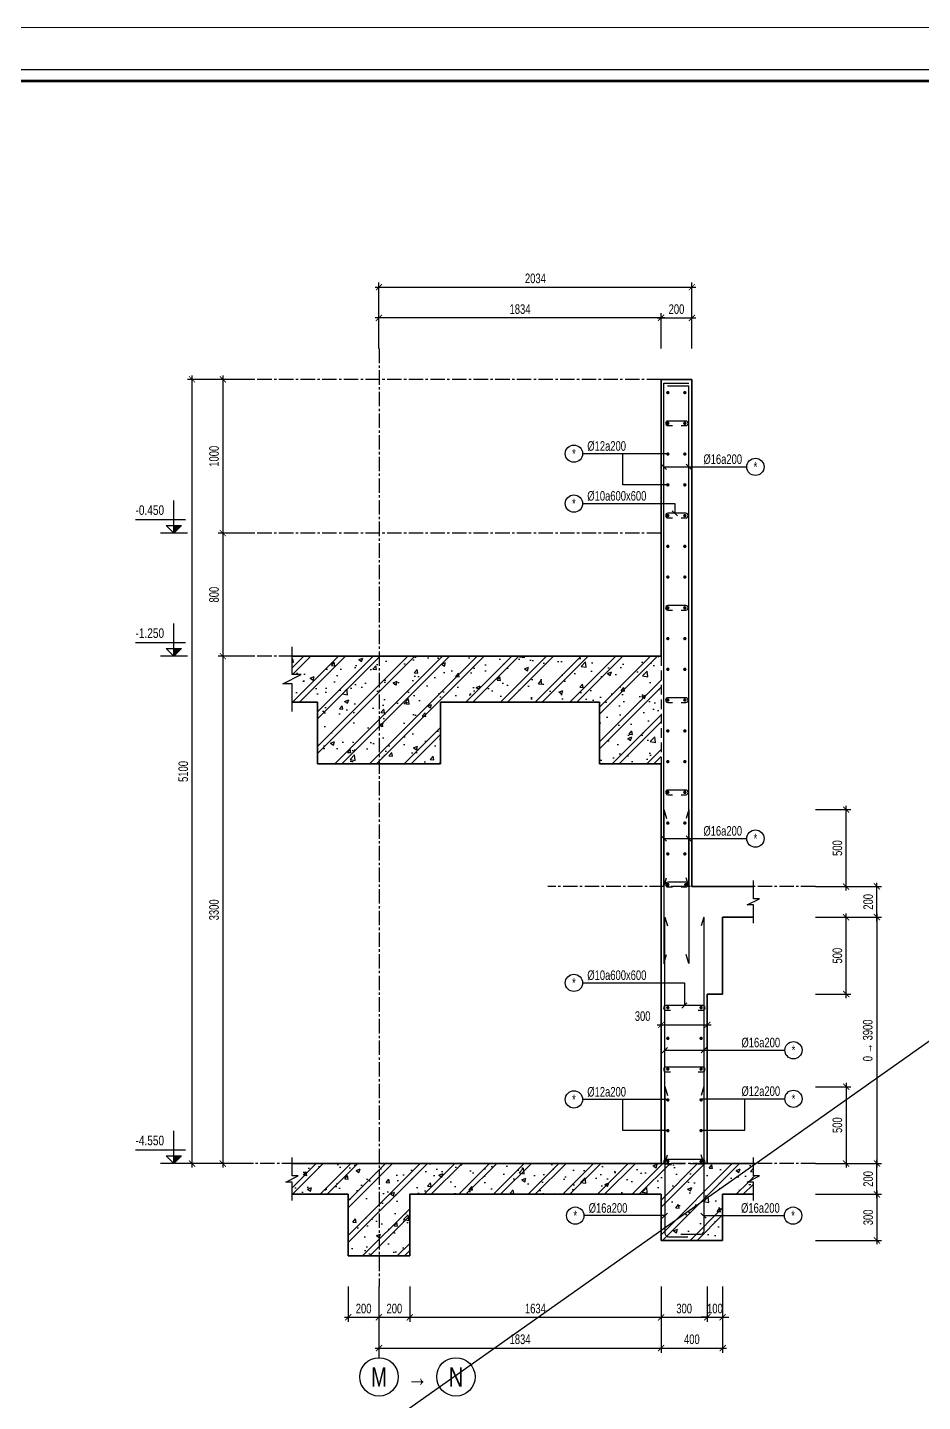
# Model space of a CAD drawing. Header units: millimetres. Extents: x 0 to 168200, y 0 to 59400.
# Drawn here: x 107420 to 130694, y 23655 to 59400 of the extents above; entities that cross this region are included whole.
import ezdxf
from ezdxf.enums import TextEntityAlignment as Align

# ---------------------------------------------------------------- set-up
doc = ezdxf.new("R2010")
doc.units = ezdxf.units.MM
doc.header["$LTSCALE"] = 500
doc.header["$MEASUREMENT"] = 0
doc.linetypes.add('CENTER2', pattern=[1.125, 0.75, -0.125, 0.125, -0.125])
doc.linetypes.add('HIDDEN', pattern=[0.375, 0.25, -0.125])
doc.layers.get('DEFPOINTS').update_dxf_attribs({"lineweight": 15})
doc.layers.add('02.CDC.DIM', color=1, linetype='Continuous', lineweight=20)
for name, color, linetype in [('CDC-KHUNGTEN', 9, 'Continuous'), ('CDC.01.AXIS', 160, 'CENTER2'), ('CDC.02.DIM', 1, 'Continuous'), ('CDC.03.BORDER', 3, 'Continuous'), ('CDC.04.HIDDEN', 8, 'HIDDEN'), ('CDC.05.STEEL', 4, 'Continuous'), ('CDC.06.TEXT', 2, 'Continuous'), ('CDC.10.HATCH', 251, 'Continuous'), ('CDC.11.NOTE', 8, 'Continuous'), ('CDC.14.STEELNUM', 9, 'Continuous'), ('STEEL_NODE', 6, 'Continuous')]:
    doc.layers.add(name, color=color, linetype=linetype)
doc.layers.add('KCS_Plotter', color=11, linetype='Continuous', plot=False)
doc.styles.add('BIGTEXT', font='arial.ttf', dxfattribs={"width": 0.8})
doc.styles.add('KCS_SMTEXT', font='arial.ttf', dxfattribs={"width": 0.7})
doc.styles.add('SMTEXT', font='arial.ttf', dxfattribs={"width": 0.7})
doc.dimstyles.new('KCS_DIM100 SC4', dxfattribs={"dimscale": 100, "dimtxt": 2.5, "dimasz": 1.6, "dimexe": 1.2, "dimexo": 0, "dimgap": 1, "dimtad": 1, "dimdec": 0, "dimlfac": 0.25, "dimzin": 0, "dimdsep": 46, "dimtxsty": 'KCS_SMTEXT', "dimblk": 'ARCHTICK', "dimcen": 0, "dimdle": 1, "dimclrd": 256, "dimclre": 256, "dimclrt": 2, "dimadec": 0, "dimazin": 0, "dimtfac": 1, "dimtdec": 0, "dimtix": 1, "dimtmove": 2, "dimatfit": 3, "dimfxl": 1, "dimtolj": 1, "dimtzin": 0, "dimarcsym": 0})
pattern_1 = [(50, (-433785.9, 534871.2), (1075.8903, -94.1282), [112.5, -1237.5]), (355, (-433785.9, 534871.2), (-208.127, 1128.2882), [90, -990]), (100.4514, (-433696.2, 534863.3), (867.7641, 1034.1593), [95.6103, -1051.7132]), (46.1842, (-433785.9, 535171.2), (1600.8616, -248.2785), [168.75, -1856.25]), (96.6356, (-433652.5, 535150.5), (1401.994, 1461.1768), [143.4154, -1577.5695]), (351.1842, (-433785.9, 535171.2), (1401.993, 1461.178), [135, -1485]), (21, (-433635.9, 535096.2), (895.3606, -603.9283), [112.5, -1237.5]), (326, (-433635.9, 535096.2), (364.973, 1087.725), [90, -990]), (71.4514, (-433561.2, 535045.8), (1260.334, 483.7957), [95.6103, -1051.7132]), (37.5, (-433785.86, 534871.18), (18.23978, 499.34078), [0, -978, 0, -1005, 0, -993.75]), (7.5, (-433785.86, 534871.2), (394.6043, 591.61757), [0, -573, 0, -955.5, 0, -378.75]), (327.5, (-434120.36, 534871.18), (800.73365, -33.8323), [0, -375, 0, -1170, 0, -1552.5]), (317.5, (-434270.36, 534871.2), (874.77925, 150.1575), [0, -487.5, 0, -777, 0, -1102.5]), (45, (-433785.86, 534871.2), (-450.78057, 450.78057), []), (45, (-433785.86, 535054.9), (-450.78057, 450.78057), [])]

# ---------------------------------------------------------------- blocks, each defined once
blk = doc.blocks.new('_ArchTick')
at = {"color": 0, "linetype": 'ByBlock', "const_width": 0.15}
blk.add_lwpolyline([(-0.5, -0.5), (0.5, 0.5)], dxfattribs=at)
blk = doc.blocks.new('*D19')
at = {"layer": 'CDC.02.DIM', "lineweight": -2, "transparency": 16777216}
for p, q in [((115760, 26645), (115760, 25725)), ((116560, 26645), (116560, 25725)), ((115660, 25845), (116660, 25845))]:
    blk.add_line(p, q, dxfattribs=at)
at = {"layer": 'DEFPOINTS', "color": 0, "transparency": 16777216}
for p in [(115760, 26645), (116560, 26645), (116560, 25845)]:
    blk.add_point(p, dxfattribs=at)
at = {"layer": 'CDC.02.DIM', "lineweight": -2, "transparency": 16777216, "xscale": 160, "yscale": 160, "zscale": 160, "rotation": 180}
blk.add_blockref('_ArchTick', (115760, 25845), dxfattribs=at)
at = {"layer": 'CDC.02.DIM', "lineweight": -2, "transparency": 16777216, "xscale": 160, "yscale": 160, "zscale": 160}
blk.add_blockref('_ArchTick', (116560, 25845), dxfattribs=at)
at = {"layer": 'CDC.02.DIM', "color": 2, "transparency": 16777216, "insert": (116160, 26072), "char_height": 250, "attachment_point": 5, "style": 'KCS_SMTEXT'}
blk.add_mtext('\\A1;200', dxfattribs=at)
blk = doc.blocks.new('*D20')
at = {"layer": 'CDC.02.DIM', "lineweight": -2, "transparency": 16777216}
for p, q in [((117360, 26645), (117360, 25725)), ((123896, 26645), (123896, 25725)), ((117260, 25845), (123996, 25845))]:
    blk.add_line(p, q, dxfattribs=at)
at = {"layer": 'DEFPOINTS', "color": 0, "transparency": 16777216}
for p in [(117360, 26645), (123896, 26645), (123896, 25845)]:
    blk.add_point(p, dxfattribs=at)
at = {"layer": 'CDC.02.DIM', "lineweight": -2, "transparency": 16777216, "xscale": 160, "yscale": 160, "zscale": 160, "rotation": 180}
blk.add_blockref('_ArchTick', (117360, 25845), dxfattribs=at)
at = {"layer": 'CDC.02.DIM', "lineweight": -2, "transparency": 16777216, "xscale": 160, "yscale": 160, "zscale": 160}
blk.add_blockref('_ArchTick', (123896, 25845), dxfattribs=at)
at = {"layer": 'CDC.02.DIM', "color": 2, "transparency": 16777216, "insert": (120628, 26072), "char_height": 250, "attachment_point": 5, "style": 'KCS_SMTEXT'}
blk.add_mtext('\\A1;1634', dxfattribs=at)
blk = doc.blocks.new('*D21')
at = {"layer": 'CDC.02.DIM', "lineweight": -2, "transparency": 16777216}
for p, q in [((123896, 26645), (123896, 25725)), ((125096, 26645), (125096, 25725)), ((123796, 25845), (125196, 25845))]:
    blk.add_line(p, q, dxfattribs=at)
at = {"layer": 'DEFPOINTS', "color": 0, "transparency": 16777216}
for p in [(123896, 26645), (125096, 26645), (125096, 25845)]:
    blk.add_point(p, dxfattribs=at)
at = {"layer": 'CDC.02.DIM', "lineweight": -2, "transparency": 16777216, "xscale": 160, "yscale": 160, "zscale": 160, "rotation": 180}
blk.add_blockref('_ArchTick', (123896, 25845), dxfattribs=at)
at = {"layer": 'CDC.02.DIM', "lineweight": -2, "transparency": 16777216, "xscale": 160, "yscale": 160, "zscale": 160}
blk.add_blockref('_ArchTick', (125096, 25845), dxfattribs=at)
at = {"layer": 'CDC.02.DIM', "color": 2, "transparency": 16777216, "insert": (124496, 26072), "char_height": 250, "attachment_point": 5, "style": 'KCS_SMTEXT'}
blk.add_mtext('\\A1;300', dxfattribs=at)
blk = doc.blocks.new('*D22')
at = {"layer": 'CDC.02.DIM', "lineweight": -2, "transparency": 16777216}
for p, q in [((125096, 26645), (125096, 25725)), ((125496, 26645), (125496, 25725)), ((125096, 25845), (124936, 25845)), ((125096, 25845), (125496, 25845)), ((125496, 25845), (125656, 25845))]:
    blk.add_line(p, q, dxfattribs=at)
at = {"layer": 'DEFPOINTS', "color": 0, "transparency": 16777216}
for p in [(125096, 26645), (125496, 26645), (125496, 25845)]:
    blk.add_point(p, dxfattribs=at)
at = {"layer": 'CDC.02.DIM', "lineweight": -2, "transparency": 16777216, "xscale": 160, "yscale": 160, "zscale": 160}
blk.add_blockref('_ArchTick', (125096, 25845), dxfattribs=at)
at = {"layer": 'CDC.02.DIM', "lineweight": -2, "transparency": 16777216, "xscale": 160, "yscale": 160, "zscale": 160, "rotation": 180}
blk.add_blockref('_ArchTick', (125496, 25845), dxfattribs=at)
at = {"layer": 'CDC.02.DIM', "color": 2, "transparency": 16777216, "insert": (125296, 26072), "char_height": 250, "attachment_point": 5, "style": 'KCS_SMTEXT'}
blk.add_mtext('\\A1;100', dxfattribs=at)
blk = doc.blocks.new('*D23')
at = {"layer": 'CDC.02.DIM', "lineweight": -2, "transparency": 16777216}
for p, q in [((123796, 51845), (124796, 51845)), ((123896, 51045), (123896, 51965)), ((124696, 51045), (124696, 51965))]:
    blk.add_line(p, q, dxfattribs=at)
at = {"layer": 'DEFPOINTS', "color": 0, "transparency": 16777216}
for p in [(124696, 51845), (123896, 51045), (124696, 51045)]:
    blk.add_point(p, dxfattribs=at)
at = {"layer": 'CDC.02.DIM', "lineweight": -2, "transparency": 16777216, "xscale": 160, "yscale": 160, "zscale": 160, "rotation": 180}
blk.add_blockref('_ArchTick', (123896, 51845), dxfattribs=at)
at = {"layer": 'CDC.02.DIM', "lineweight": -2, "transparency": 16777216, "xscale": 160, "yscale": 160, "zscale": 160}
blk.add_blockref('_ArchTick', (124696, 51845), dxfattribs=at)
at = {"layer": 'CDC.02.DIM', "color": 2, "transparency": 16777216, "insert": (124296, 52072), "char_height": 250, "attachment_point": 5, "style": 'KCS_SMTEXT'}
blk.add_mtext('\\A1;200', dxfattribs=at)
blk = doc.blocks.new('*D24')
at = {"layer": 'CDC.02.DIM', "lineweight": -2, "transparency": 16777216}
for p, q in [((116460, 52645), (124796, 52645)), ((116560, 51045), (116560, 52765)), ((124696, 51045), (124696, 52765))]:
    blk.add_line(p, q, dxfattribs=at)
at = {"layer": 'DEFPOINTS', "color": 0, "transparency": 16777216}
for p in [(124696, 52645), (116560, 51045), (124696, 51045)]:
    blk.add_point(p, dxfattribs=at)
at = {"layer": 'CDC.02.DIM', "lineweight": -2, "transparency": 16777216, "xscale": 160, "yscale": 160, "zscale": 160, "rotation": 180}
blk.add_blockref('_ArchTick', (116560, 52645), dxfattribs=at)
at = {"layer": 'CDC.02.DIM', "lineweight": -2, "transparency": 16777216, "xscale": 160, "yscale": 160, "zscale": 160}
blk.add_blockref('_ArchTick', (124696, 52645), dxfattribs=at)
at = {"layer": 'CDC.02.DIM', "color": 2, "transparency": 16777216, "insert": (120628, 52872), "char_height": 250, "attachment_point": 5, "style": 'KCS_SMTEXT'}
blk.add_mtext('\\A1;2034', dxfattribs=at)
blk = doc.blocks.new('*D25')
at = {"layer": 'CDC.02.DIM', "lineweight": -2, "transparency": 16777216}
for p, q in [((116560, 26645), (116560, 24925)), ((123896, 26645), (123896, 24925)), ((116460, 25045), (123996, 25045))]:
    blk.add_line(p, q, dxfattribs=at)
at = {"layer": 'DEFPOINTS', "color": 0, "transparency": 16777216}
for p in [(116560, 26645), (123896, 26645), (123896, 25045)]:
    blk.add_point(p, dxfattribs=at)
at = {"layer": 'CDC.02.DIM', "lineweight": -2, "transparency": 16777216, "xscale": 160, "yscale": 160, "zscale": 160, "rotation": 180}
blk.add_blockref('_ArchTick', (116560, 25045), dxfattribs=at)
at = {"layer": 'CDC.02.DIM', "lineweight": -2, "transparency": 16777216, "xscale": 160, "yscale": 160, "zscale": 160}
blk.add_blockref('_ArchTick', (123896, 25045), dxfattribs=at)
at = {"layer": 'CDC.02.DIM', "color": 2, "transparency": 16777216, "insert": (120228, 25272), "char_height": 250, "attachment_point": 5, "style": 'KCS_SMTEXT'}
blk.add_mtext('\\A1;1834', dxfattribs=at)
blk = doc.blocks.new('*D26')
at = {"layer": 'CDC.02.DIM', "lineweight": -2, "transparency": 16777216}
for p, q in [((127909, 29845), (129629, 29845)), ((129509, 28945), (129509, 29945)), ((127909, 29045), (129629, 29045))]:
    blk.add_line(p, q, dxfattribs=at)
at = {"layer": 'DEFPOINTS', "color": 0, "transparency": 16777216}
for p in [(127909, 29845), (129509, 29845), (127909, 29045)]:
    blk.add_point(p, dxfattribs=at)
at = {"layer": 'CDC.02.DIM', "lineweight": -2, "transparency": 16777216, "xscale": 160, "yscale": 160, "zscale": 160}
for p, rotation in [((129509, 29845), 90), ((129509, 29045), 270)]:
    blk.add_blockref('_ArchTick', p, dxfattribs=dict(at, rotation=rotation))
at = {"layer": 'CDC.02.DIM', "color": 2, "transparency": 16777216, "insert": (129281, 29445), "char_height": 250, "attachment_point": 5, "rotation": 90, "style": 'KCS_SMTEXT'}
blk.add_mtext('\\A1;200', dxfattribs=at)
blk = doc.blocks.new('*D27')
at = {"layer": 'CDC.02.DIM', "lineweight": -2, "transparency": 16777216}
for p, q in [((127909, 37052), (129629, 37052)), ((129509, 36154), (129509, 37152)), ((127909, 36254), (129629, 36254))]:
    blk.add_line(p, q, dxfattribs=at)
at = {"layer": 'DEFPOINTS', "color": 0, "transparency": 16777216}
for p in [(127909, 37052), (129509, 37052), (127909, 36254)]:
    blk.add_point(p, dxfattribs=at)
at = {"layer": 'CDC.02.DIM', "lineweight": -2, "transparency": 16777216, "xscale": 160, "yscale": 160, "zscale": 160}
for p, rotation in [((129509, 37052), 90), ((129509, 36254), 270)]:
    blk.add_blockref('_ArchTick', p, dxfattribs=dict(at, rotation=rotation))
at = {"layer": 'CDC.02.DIM', "color": 2, "transparency": 16777216, "insert": (129281, 36653), "char_height": 250, "attachment_point": 5, "rotation": 90, "style": 'KCS_SMTEXT'}
blk.add_mtext('\\A1;200', dxfattribs=at)
blk = doc.blocks.new('*D28')
at = {"layer": 'CDC.02.DIM', "lineweight": -2, "transparency": 16777216}
for p, q in [((113299, 50245), (112379, 50245)), ((112499, 50345), (112499, 46145)), ((113299, 46245), (112379, 46245))]:
    blk.add_line(p, q, dxfattribs=at)
at = {"layer": 'DEFPOINTS', "color": 0, "transparency": 16777216}
for p in [(113299, 50245), (112499, 46245), (113299, 46245)]:
    blk.add_point(p, dxfattribs=at)
at = {"layer": 'CDC.02.DIM', "lineweight": -2, "transparency": 16777216, "xscale": 160, "yscale": 160, "zscale": 160}
for p, rotation in [((112499, 50245), 90), ((112499, 46245), 270)]:
    blk.add_blockref('_ArchTick', p, dxfattribs=dict(at, rotation=rotation))
at = {"layer": 'CDC.02.DIM', "color": 2, "transparency": 16777216, "insert": (112271, 48245), "char_height": 250, "attachment_point": 5, "rotation": 90, "style": 'KCS_SMTEXT'}
blk.add_mtext('\\A1;1000', dxfattribs=at)
blk = doc.blocks.new('*D29')
at = {"layer": 'CDC.02.DIM', "lineweight": -2, "transparency": 16777216}
for p, q in [((113299, 46245), (112379, 46245)), ((112499, 46345), (112499, 42945)), ((113299, 43045), (112379, 43045))]:
    blk.add_line(p, q, dxfattribs=at)
at = {"layer": 'DEFPOINTS', "color": 0, "transparency": 16777216}
for p in [(113299, 46245), (112499, 43045), (113299, 43045)]:
    blk.add_point(p, dxfattribs=at)
at = {"layer": 'CDC.02.DIM', "lineweight": -2, "transparency": 16777216, "xscale": 160, "yscale": 160, "zscale": 160}
for p, rotation in [((112499, 46245), 90), ((112499, 43045), 270)]:
    blk.add_blockref('_ArchTick', p, dxfattribs=dict(at, rotation=rotation))
at = {"layer": 'CDC.02.DIM', "color": 2, "transparency": 16777216, "insert": (112271, 44645), "char_height": 250, "attachment_point": 5, "rotation": 90, "style": 'KCS_SMTEXT'}
blk.add_mtext('\\A1;800', dxfattribs=at)
blk = doc.blocks.new('*D30')
at = {"layer": 'CDC.02.DIM', "lineweight": -2, "transparency": 16777216}
for p, q in [((113299, 43045), (112379, 43045)), ((112499, 43145), (112499, 29745)), ((113299, 29845), (112379, 29845))]:
    blk.add_line(p, q, dxfattribs=at)
at = {"layer": 'DEFPOINTS', "color": 0, "transparency": 16777216}
for p in [(113299, 43045), (112499, 29845), (113299, 29845)]:
    blk.add_point(p, dxfattribs=at)
at = {"layer": 'CDC.02.DIM', "lineweight": -2, "transparency": 16777216, "xscale": 160, "yscale": 160, "zscale": 160}
for p, rotation in [((112499, 43045), 90), ((112499, 29845), 270)]:
    blk.add_blockref('_ArchTick', p, dxfattribs=dict(at, rotation=rotation))
at = {"layer": 'CDC.02.DIM', "color": 2, "transparency": 16777216, "insert": (112271, 36445), "char_height": 250, "attachment_point": 5, "rotation": 90, "style": 'KCS_SMTEXT'}
blk.add_mtext('\\A1;3300', dxfattribs=at)
blk = doc.blocks.new('*D48')
at = {"layer": 'CDC.02.DIM', "lineweight": -2, "transparency": 16777216}
for p, q in [((127909, 36254), (129629, 36254)), ((129509, 36354), (129509, 29745)), ((127909, 29845), (129629, 29845))]:
    blk.add_line(p, q, dxfattribs=at)
at = {"layer": 'DEFPOINTS', "color": 0, "transparency": 16777216}
for p in [(127909, 36254), (127909, 29845), (129509, 29845)]:
    blk.add_point(p, dxfattribs=at)
at = {"layer": 'CDC.02.DIM', "lineweight": -2, "transparency": 16777216, "xscale": 160, "yscale": 160, "zscale": 160}
for p, rotation in [((129509, 36254), 90), ((129509, 29845), 270)]:
    blk.add_blockref('_ArchTick', p, dxfattribs=dict(at, rotation=rotation))
at = {"layer": 'CDC.02.DIM', "color": 2, "transparency": 16777216, "insert": (129271, 33049), "char_height": 250, "attachment_point": 5, "rotation": 90, "style": 'KCS_SMTEXT'}
blk.add_mtext('\\A1;0 {\\H1.083x;→ }3900', dxfattribs=at)
blk = doc.blocks.new('*D50')
at = {"layer": 'CDC.02.DIM', "lineweight": -2, "transparency": 16777216}
for p, q in [((116560, 26645), (116560, 25725)), ((117360, 26645), (117360, 25725)), ((116460, 25845), (117460, 25845))]:
    blk.add_line(p, q, dxfattribs=at)
at = {"layer": 'DEFPOINTS', "color": 0, "transparency": 16777216}
for p in [(116560, 26645), (117360, 26645), (117360, 25845)]:
    blk.add_point(p, dxfattribs=at)
at = {"layer": 'CDC.02.DIM', "lineweight": -2, "transparency": 16777216, "xscale": 160, "yscale": 160, "zscale": 160, "rotation": 180}
blk.add_blockref('_ArchTick', (116560, 25845), dxfattribs=at)
at = {"layer": 'CDC.02.DIM', "lineweight": -2, "transparency": 16777216, "xscale": 160, "yscale": 160, "zscale": 160}
blk.add_blockref('_ArchTick', (117360, 25845), dxfattribs=at)
at = {"layer": 'CDC.02.DIM', "color": 2, "transparency": 16777216, "insert": (116960, 26072), "char_height": 250, "attachment_point": 5, "style": 'KCS_SMTEXT'}
blk.add_mtext('\\A1;200', dxfattribs=at)
blk = doc.blocks.new('*D55')
at = {"layer": 'CDC.02.DIM', "lineweight": -2, "transparency": 16777216}
for p, q in [((127909, 29045), (129629, 29045)), ((129509, 29145), (129509, 27745)), ((127909, 27845), (129629, 27845))]:
    blk.add_line(p, q, dxfattribs=at)
at = {"layer": 'DEFPOINTS', "color": 0, "transparency": 16777216}
for p in [(127909, 29045), (127909, 27845), (129509, 27845)]:
    blk.add_point(p, dxfattribs=at)
at = {"layer": 'CDC.02.DIM', "lineweight": -2, "transparency": 16777216, "xscale": 160, "yscale": 160, "zscale": 160}
for p, rotation in [((129509, 29045), 90), ((129509, 27845), 270)]:
    blk.add_blockref('_ArchTick', p, dxfattribs=dict(at, rotation=rotation))
at = {"layer": 'CDC.02.DIM', "color": 2, "transparency": 16777216, "insert": (129281, 28445), "char_height": 250, "attachment_point": 5, "rotation": 90, "style": 'KCS_SMTEXT'}
blk.add_mtext('\\A1;300', dxfattribs=at)
blk = doc.blocks.new('*D56')
at = {"layer": 'CDC.02.DIM', "lineweight": -2, "transparency": 16777216}
for p, q in [((127909, 31843), (128829, 31843)), ((128709, 31943), (128709, 29745)), ((127909, 29845), (128829, 29845))]:
    blk.add_line(p, q, dxfattribs=at)
at = {"layer": 'DEFPOINTS', "color": 0, "transparency": 16777216}
for p in [(127909, 31843), (127909, 29845), (128709, 29845)]:
    blk.add_point(p, dxfattribs=at)
at = {"layer": 'CDC.02.DIM', "lineweight": -2, "transparency": 16777216, "xscale": 160, "yscale": 160, "zscale": 160}
for p, rotation in [((128709, 31843), 90), ((128709, 29845), 270)]:
    blk.add_blockref('_ArchTick', p, dxfattribs=dict(at, rotation=rotation))
at = {"layer": 'CDC.02.DIM', "color": 2, "transparency": 16777216, "insert": (128481, 30844), "char_height": 250, "attachment_point": 5, "rotation": 90, "style": 'KCS_SMTEXT'}
blk.add_mtext('\\A1;500', dxfattribs=at)
blk = doc.blocks.new('*D57')
at = {"layer": 'CDC.02.DIM', "lineweight": -2, "transparency": 16777216}
for p, q in [((113299, 50245), (111579, 50245)), ((111699, 29745), (111699, 50345)), ((113299, 29845), (111579, 29845))]:
    blk.add_line(p, q, dxfattribs=at)
at = {"layer": 'DEFPOINTS', "color": 0, "transparency": 16777216}
for p in [(111699, 50245), (113299, 50245), (113299, 29845)]:
    blk.add_point(p, dxfattribs=at)
at = {"layer": 'CDC.02.DIM', "lineweight": -2, "transparency": 16777216, "xscale": 160, "yscale": 160, "zscale": 160}
for p, rotation in [((111699, 50245), 90), ((111699, 29845), 270)]:
    blk.add_blockref('_ArchTick', p, dxfattribs=dict(at, rotation=rotation))
at = {"layer": 'CDC.02.DIM', "color": 2, "transparency": 16777216, "insert": (111471, 40045), "char_height": 250, "attachment_point": 5, "rotation": 90, "style": 'KCS_SMTEXT'}
blk.add_mtext('\\A1;5100', dxfattribs=at)
blk = doc.blocks.new('*D58')
at = {"layer": 'CDC.02.DIM', "lineweight": -2, "transparency": 16777216}
for p, q in [((127909, 36254), (128829, 36254)), ((128709, 34152), (128709, 36354)), ((127909, 34252), (128829, 34252))]:
    blk.add_line(p, q, dxfattribs=at)
at = {"layer": 'DEFPOINTS', "color": 0, "transparency": 16777216}
for p in [(127909, 36254), (128709, 36254), (127909, 34252)]:
    blk.add_point(p, dxfattribs=at)
at = {"layer": 'CDC.02.DIM', "lineweight": -2, "transparency": 16777216, "xscale": 160, "yscale": 160, "zscale": 160}
for p, rotation in [((128709, 36254), 90), ((128709, 34252), 270)]:
    blk.add_blockref('_ArchTick', p, dxfattribs=dict(at, rotation=rotation))
at = {"layer": 'CDC.02.DIM', "color": 2, "transparency": 16777216, "insert": (128481, 35253), "char_height": 250, "attachment_point": 5, "rotation": 90, "style": 'KCS_SMTEXT'}
blk.add_mtext('\\A1;500', dxfattribs=at)
blk = doc.blocks.new('*D59')
at = {"layer": 'CDC.02.DIM', "lineweight": -2, "transparency": 16777216}
for p, q in [((127909, 39052), (128829, 39052)), ((128709, 36952), (128709, 39152)), ((127909, 37052), (128829, 37052))]:
    blk.add_line(p, q, dxfattribs=at)
at = {"layer": 'DEFPOINTS', "color": 0, "transparency": 16777216}
for p in [(127909, 39052), (128709, 39052), (127909, 37052)]:
    blk.add_point(p, dxfattribs=at)
at = {"layer": 'CDC.02.DIM', "lineweight": -2, "transparency": 16777216, "xscale": 160, "yscale": 160, "zscale": 160}
for p, rotation in [((128709, 39052), 90), ((128709, 37052), 270)]:
    blk.add_blockref('_ArchTick', p, dxfattribs=dict(at, rotation=rotation))
at = {"layer": 'CDC.02.DIM', "color": 2, "transparency": 16777216, "insert": (128481, 38052), "char_height": 250, "attachment_point": 5, "rotation": 90, "style": 'KCS_SMTEXT'}
blk.add_mtext('\\A1;500', dxfattribs=at)
blk = doc.blocks.new('_Axis name')
at = {"layer": 'CDC.02.DIM'}
blk.add_line((0, 2.5), (0, 0), dxfattribs=at)
blk.add_circle((0, 7.5), 5, dxfattribs=at)
at = {"layer": 'CDC.02.DIM', "style": 'BIGTEXT', "width": 0.75}
blk.add_attdef('.', text='', height=5, dxfattribs=at).set_placement((0, 7.5), align=Align.MIDDLE)
blk = doc.blocks.new('*D167')
at = {"layer": 'CDC.02.DIM', "lineweight": -2, "transparency": 16777216}
for p, q in [((123896, 25845), (123896, 24925)), ((125496, 25845), (125496, 24925)), ((123796, 25045), (125596, 25045))]:
    blk.add_line(p, q, dxfattribs=at)
at = {"layer": 'DEFPOINTS', "color": 0, "transparency": 16777216}
for p in [(123896, 25845), (125496, 25845), (125496, 25045)]:
    blk.add_point(p, dxfattribs=at)
at = {"layer": 'CDC.02.DIM', "lineweight": -2, "transparency": 16777216, "xscale": 160, "yscale": 160, "zscale": 160, "rotation": 180}
blk.add_blockref('_ArchTick', (123896, 25045), dxfattribs=at)
at = {"layer": 'CDC.02.DIM', "lineweight": -2, "transparency": 16777216, "xscale": 160, "yscale": 160, "zscale": 160}
blk.add_blockref('_ArchTick', (125496, 25045), dxfattribs=at)
at = {"layer": 'CDC.02.DIM', "color": 2, "transparency": 16777216, "insert": (124696, 25272), "char_height": 250, "attachment_point": 5, "style": 'KCS_SMTEXT'}
blk.add_mtext('\\A1;400', dxfattribs=at)
blk = doc.blocks.new('*D168')
at = {"layer": 'CDC.02.DIM', "lineweight": -2, "transparency": 16777216}
for p, q in [((123996, 51845), (116460, 51845)), ((116560, 51045), (116560, 51965)), ((123896, 51045), (123896, 51965))]:
    blk.add_line(p, q, dxfattribs=at)
at = {"layer": 'DEFPOINTS', "color": 0, "transparency": 16777216}
for p in [(116560, 51845), (116560, 51045), (123896, 51045)]:
    blk.add_point(p, dxfattribs=at)
at = {"layer": 'CDC.02.DIM', "lineweight": -2, "transparency": 16777216, "xscale": 160, "yscale": 160, "zscale": 160, "rotation": 180}
blk.add_blockref('_ArchTick', (116560, 51845), dxfattribs=at)
at = {"layer": 'CDC.02.DIM', "lineweight": -2, "transparency": 16777216, "xscale": 160, "yscale": 160, "zscale": 160}
blk.add_blockref('_ArchTick', (123896, 51845), dxfattribs=at)
at = {"layer": 'CDC.02.DIM', "color": 2, "transparency": 16777216, "insert": (120228, 52072), "char_height": 250, "attachment_point": 5, "style": 'KCS_SMTEXT'}
blk.add_mtext('\\A1;1834', dxfattribs=at)
blk = doc.blocks.new('*D169')
at = {"layer": 'CDC.02.DIM', "lineweight": -2, "transparency": 16777216}
for p, q in [((123896, 34252), (123896, 33332)), ((125096, 34252), (125096, 33332)), ((123796, 33452), (125196, 33452))]:
    blk.add_line(p, q, dxfattribs=at)
at = {"layer": 'DEFPOINTS', "color": 0, "transparency": 16777216}
for p in [(123896, 34252), (125096, 34252), (125096, 33452)]:
    blk.add_point(p, dxfattribs=at)
at = {"layer": 'CDC.02.DIM', "lineweight": -2, "transparency": 16777216, "xscale": 160, "yscale": 160, "zscale": 160, "rotation": 180}
blk.add_blockref('_ArchTick', (123896, 33452), dxfattribs=at)
at = {"layer": 'CDC.02.DIM', "lineweight": -2, "transparency": 16777216, "xscale": 160, "yscale": 160, "zscale": 160}
blk.add_blockref('_ArchTick', (125096, 33452), dxfattribs=at)
at = {"layer": 'CDC.02.DIM', "color": 2, "transparency": 16777216, "insert": (123416, 33680), "char_height": 250, "attachment_point": 5, "style": 'KCS_SMTEXT'}
blk.add_mtext('\\A1;300', dxfattribs=at)
blk = doc.blocks.new('Khung tên chuẩn')
at = {"layer": 'CDC-KHUNGTEN', "color": 8}
blk.add_lwpolyline([(75096, 1100), (83000, 1100), (83000, 58300), (3000, 58300), (3000, 1100), (75096, 1100)], dxfattribs=at)
at = {"layer": 'CDC-KHUNGTEN', "color": 255, "lineweight": 60}
blk.add_lwpolyline([(74900, 1400), (74900, 58000), (3300, 58000), (3300, 1400), (74900, 1400)], close=True, dxfattribs=at)
at = {"layer": 'DEFPOINTS', "color": 1, "ltscale": 0.2}
blk.add_lwpolyline([(0, 0), (0, 59400), (84100, 59400), (84100, 0), (0, 0)], close=True, dxfattribs=at)

msp = doc.modelspace()

# ---------------------------------------------------------------- hatches: boundary and pattern name
at = {"layer": 'CDC.10.HATCH'}
for points in [[(111428.7, 46444.7), (111228.7, 46244.7), (111228.7, 46444.7)], [(111428.7, 43244.7), (111228.7, 43044.7), (111228.7, 43244.7)], [(111428.7, 30044.7), (111228.7, 29844.7), (111228.7, 30044.7)]]:
    msp.add_hatch(color=256, dxfattribs=at).paths.add_polyline_path(points)
h = msp.add_hatch(dxfattribs=at)
h.set_pattern_fill('BETONG', color=256, scale=150, style=0, pattern_type=2)
h.set_pattern_definition(pattern_1)
h.paths.add_polyline_path([(123896.4, 43044.7), (114298.7, 43044.7), (114298.7, 42564.7), (114538.7, 42564.7), (114058.7, 42324.7), (114298.7, 42324.7), (114298.7, 41844.7), (114960.4, 41844.7), (114960.4, 40244.7), (118160.4, 40244.7), (118160.4, 41844.7), (122296.4, 41844.7), (122296.4, 40244.7), (123896.4, 40244.7)])
h = msp.add_hatch(dxfattribs=at)
h.set_pattern_fill('BETONG', color=256, scale=150, style=0, pattern_type=2)
h.set_pattern_definition(pattern_1)
h.paths.add_polyline_path([(126456.4, 29524.7), (126296.4, 29524.7), (126296.4, 29844.7), (125096.4, 29844.7), (123896.4, 29844.7), (114298.7, 29844.7), (114298.7, 29524.7), (114458.7, 29524.7), (114138.7, 29364.7), (114298.7, 29364.7), (114298.7, 29044.7), (115760.4, 29044.7), (115760.4, 27444.7), (117360.4, 27444.7), (117360.4, 29044.7), (123896.4, 29044.7), (123896.4, 27844.7), (125496.4, 27844.7), (125496.4, 29044.7), (126296.4, 29044.7), (126296.4, 29364.7), (126136.4, 29364.7)])

# ---------------------------------------------------------------- linework, layer by layer
at = {"layer": 'CDC.01.AXIS'}
for p, q in [((116560.4, 51044.7), (116560.4, 26644.7)), ((123896.4, 50244.7), (113298.7, 50244.7)), ((123896.4, 46244.7), (113298.7, 46244.7)), ((123896.4, 43044.7), (113298.7, 43044.7)), ((127909, 37052.2), (120953.8, 37052.2)), ((127909, 29844.7), (113298.7, 29844.7))]:
    msp.add_line(p, q, dxfattribs=at)
at = {"layer": 'CDC.02.DIM'}
for points in [[(111228.7, 46444.7), (111228.7, 46244.7), (111028.7, 46444.7), (111428.7, 46444.7), (111228.7, 46244.7), (111228.7, 47094.7)], [(111528.7, 46594.7), (110228.7, 46594.7)], [(111578.7, 46244.7), (110878.7, 46244.7)], [(111228.7, 43244.7), (111228.7, 43044.7), (111028.7, 43244.7), (111428.7, 43244.7), (111228.7, 43044.7), (111228.7, 43894.7)], [(111528.7, 43394.7), (110228.7, 43394.7)], [(111578.7, 43044.7), (110878.7, 43044.7)], [(111228.7, 30044.7), (111228.7, 29844.7), (111028.7, 30044.7), (111428.7, 30044.7), (111228.7, 29844.7), (111228.7, 30694.7)], [(111528.7, 30194.7), (110228.7, 30194.7)], [(111578.7, 29844.7), (110878.7, 29844.7)]]:
    msp.add_lwpolyline(points, dxfattribs=at)
msp.add_circle((118560.4, 24294.7), 500, dxfattribs=at)
at = {"layer": 'CDC.03.BORDER', "lineweight": 35}
for p, q in [((123896.4, 50244.7), (123896.4, 43044.7)), ((124696.4, 50244.7), (123896.4, 50244.7)), ((124696.4, 37052.2), (124696.4, 50244.7)), ((123896.4, 43044.7), (114298.7, 43044.7)), ((114298.7, 41844.7), (114960.4, 41844.7)), ((114960.4, 41844.7), (114960.4, 40244.7)), ((118160.4, 40244.7), (118160.4, 41844.7)), ((118160.4, 41844.7), (122296.4, 41844.7)), ((122296.4, 41844.7), (122296.4, 40244.7)), ((114960.4, 40244.7), (118160.4, 40244.7)), ((122296.4, 40244.7), (123896.4, 40244.7)), ((123896.4, 40244.7), (123896.4, 29844.7)), ((126296.4, 37052.2), (124696.3, 37052.2)), ((125496.4, 36254.2), (126296.4, 36254.2)), ((125096.4, 29844.7), (125096.4, 34252.2)), ((123896.4, 29844.7), (114298.7, 29844.7)), ((126296.4, 29844.7), (125096.4, 29844.7)), ((114298.7, 29044.7), (115760.4, 29044.7)), ((115760.4, 29044.7), (115760.4, 27444.7)), ((117360.4, 29044.7), (123896.4, 29044.7)), ((117360.4, 27444.7), (117360.4, 29044.7)), ((123896.4, 29044.7), (123896.4, 27844.7)), ((125496.4, 29044.7), (126296.4, 29044.7)), ((125496.4, 27844.7), (125496.4, 29044.7)), ((123896.4, 27844.7), (125496.4, 27844.7)), ((115760.4, 27444.7), (117360.4, 27444.7))]:
    msp.add_line(p, q, dxfattribs=at)
msp.add_lwpolyline([(125496.4, 36254.2), (125496.4, 34252.2), (125096.4, 34252.2)], dxfattribs=at)
at = {"layer": 'CDC.04.HIDDEN', "ltscale": 2}
for p, q in [((123896.4, 43044.7), (123896.4, 40244.7)), ((123896.4, 29844.7), (125096.4, 29844.7))]:
    msp.add_line(p, q, dxfattribs=at)
at = {"layer": 'CDC.05.STEEL'}
for p, q in [((123966.5, 37052.2), (123966.5, 50144.7)), ((123966.5, 50144.7), (124616.3, 50144.7)), ((124064.3, 50074.7), (124616.3, 50074.7)), ((124616.3, 37052.2), (124616.3, 50074.7)), ((123966.5, 39052.2), (123966.5, 35052.2)), ((123966.5, 39052.2), (124037.5, 38823.7)), ((124616.3, 39052.2), (124545.3, 38823.7)), ((124616.3, 39052.2), (124616.3, 35052.2)), ((123966.5, 37052.2), (124037.5, 37280.7)), ((124616.3, 37052.2), (124545.3, 37280.7)), ((123994.4, 36254.2), (124065.4, 36025.7)), ((123994.4, 29840.8), (123994.4, 36254.2)), ((125006.4, 36254.2), (124935.4, 36025.7)), ((123966.5, 35052.2), (124037.5, 35280.7)), ((124616.3, 35052.2), (124545.3, 35280.7)), ((123994.4, 31846.7), (124065.4, 31618.1)), ((125007.4, 31846.7), (124936.4, 31618.1)), ((123994.4, 29840.8), (124065.4, 30069.3)), ((125007.4, 29840.8), (124936.4, 30069.3))]:
    msp.add_line(p, q, dxfattribs=at)
for points in [[(124418, 49041.7), (124538, 49041.7, 1), (124538, 49161.7), (124070.9, 49161.7, 1), (124070.9, 49041.7), (124190.9, 49041.7)], [(124418, 46641.7), (124538, 46641.7, 1), (124538, 46761.7), (124070.9, 46761.7, 1), (124070.9, 46641.7), (124190.9, 46641.7)], [(124418, 44241.7), (124538, 44241.7, 1), (124538, 44361.7), (124070.9, 44361.7, 1), (124070.9, 44241.7), (124190.9, 44241.7)], [(124418, 41841.7), (124538, 41841.7, 1), (124538, 41961.7), (124070.9, 41961.7, 1), (124070.9, 41841.7), (124190.9, 41841.7)], [(124418, 39441.7), (124538, 39441.7, 1), (124538, 39561.7), (124070.9, 39561.7, 1), (124070.9, 39441.7), (124190.9, 39441.7)], [(124418, 37041.7), (124538, 37041.7, 1), (124538, 37161.7), (124070.9, 37161.7, 1), (124070.9, 37041.7), (124190.9, 37041.7)], [(125006.4, 36254.2), (125006.4, 28100.7, -0.4142136), (124906.4, 28000.7), (124406.4, 28000.7)], [(124860.9, 33834.6), (124980.9, 33834.6, 1), (124980.9, 33954.6), (124020.9, 33954.6, 1), (124020.9, 33834.6), (124140.9, 33834.6)], [(124860.9, 32234.6), (124980.9, 32234.6, 1), (124980.9, 32354.6), (124020.9, 32354.6, 1), (124020.9, 32234.6), (124140.9, 32234.6)], [(123994.4, 31846.7), (123994.4, 28042.7, 0.4142136), (124094.4, 27942.7), (124594.4, 27942.7)], [(124860.9, 29834.6), (124980.9, 29834.6, 1), (124980.9, 29954.6), (124020.9, 29954.6, 1), (124020.9, 29834.6), (124140.9, 29834.6)]]:
    msp.add_lwpolyline(points, format="xyb", dxfattribs=at)
at = {"layer": 'CDC.11.NOTE', "color": 3}
for p, q in [((123898.6, 48038), (124034.4, 47902.2)), ((124548.4, 48038), (124684.2, 47902.2)), ((124187.8, 46829.6), (124323.6, 46693.8))]:
    msp.add_line(p, q, dxfattribs=at)
at = {"layer": 'CDC.11.NOTE'}
for p, q in [((121853.5, 47015), (124255.7, 47015)), ((124255.7, 47015), (124255.7, 46761.7)), ((121853.5, 34546.1), (124500.9, 34546.1)), ((124500.9, 34546.1), (124500.9, 33954.6))]:
    msp.add_line(p, q, dxfattribs=at)
for points in [[(124051.9, 48312.8), (121853.5, 48312.8)], [(124070.9, 47501.7), (122896.9, 47501.7), (122896.9, 48312.8)], [(123966.5, 47970.1), (126124.2, 47970.1)], [(114298.7, 41604.7), (114298.7, 42324.7), (114058.7, 42324.7), (114538.7, 42564.7), (114298.7, 42564.7), (114298.7, 43284.7)], [(123966.5, 38299.3), (126124, 38299.3)], [(126296.4, 36094.6), (126296.4, 36573.4), (126136.8, 36573.4), (126456, 36733), (126296.4, 36733), (126296.4, 37211.8)], [(123994.4, 32793.8), (127113.8, 32793.8)], [(124051.9, 31512.8), (121853.5, 31512.8)], [(124070.9, 30701.7), (122896.9, 30701.7), (122896.9, 31512.8)], [(124896.4, 30718), (126070.3, 30718), (126070.3, 31529.1)], [(124915.3, 31529.1), (127113.8, 31529.1)], [(114298.7, 28884.7), (114298.7, 29364.7), (114138.7, 29364.7), (114458.7, 29524.7), (114298.7, 29524.7), (114298.7, 30004.7)], [(126296.4, 28884.7), (126296.4, 29364.7), (126136.4, 29364.7), (126456.4, 29524.7), (126296.4, 29524.7), (126296.4, 30004.7)], [(123994.4, 28490.2), (121889.6, 28490.2)], [(124998.4, 28490.2), (127103.2, 28490.2)]]:
    msp.add_lwpolyline(points, dxfattribs=at)
at = {"layer": 'CDC.11.NOTE', "color": 3}
for points in [[(123896.8, 38367.2), (124032.5, 38231.5)], [(124546.6, 38367.2), (124682.4, 38231.5)], [(124568.8, 34022.5), (124433, 33886.7)], [(124062.2, 32861.7), (123926.5, 32725.9)], [(125074.2, 32861.7), (124938.5, 32725.9)], [(124062.2, 28558), (123926.5, 28422.3)], [(124930.5, 28558), (125066.2, 28422.3)]]:
    msp.add_lwpolyline(points, dxfattribs=at)
at = {"layer": 'CDC.14.STEELNUM'}
for centre in [(121628.5, 48312.8), (126349.2, 47970.1), (121628.5, 47015), (126349, 38299.3), (121628.5, 34546.1), (127338.8, 32793.8), (121628.5, 31512.8), (127338.8, 31529.1), (121664.6, 28490.2), (127328.2, 28490.2)]:
    msp.add_circle(centre, 225, dxfattribs=at)
at = {"layer": 'KCS_Plotter'}
msp.add_line((84100, 0), (168200, 59400), dxfattribs=at)
at = {"layer": 'STEEL_NODE', "const_width": 44}
for points in [[(124084.1, 49884.1, 1), (124057.7, 49919.3, 1)], [(124526.9, 49884.1, 1), (124500.5, 49919.3, 1)], [(124084.1, 49084.1, 1), (124057.7, 49119.3, 1)], [(124526.9, 49084.1, 1), (124500.5, 49119.3, 1)], [(124084.1, 48284.1, 1), (124057.7, 48319.3, 1)], [(124526.9, 48284.1, 1), (124500.5, 48319.3, 1)], [(124084.1, 47484.1, 1), (124057.7, 47519.3, 1)], [(124526.9, 47484.1, 1), (124500.5, 47519.3, 1)], [(124084.1, 46684.1, 1), (124057.7, 46719.3, 1)], [(124526.9, 46684.1, 1), (124500.5, 46719.3, 1)], [(124084.1, 45884.1, 1), (124057.7, 45919.3, 1)], [(124526.9, 45884.1, 1), (124500.5, 45919.3, 1)], [(124084.1, 45084.1, 1), (124057.7, 45119.3, 1)], [(124526.9, 45084.1, 1), (124500.5, 45119.3, 1)], [(124084.1, 44284.1, 1), (124057.7, 44319.3, 1)], [(124526.9, 44284.1, 1), (124500.5, 44319.3, 1)], [(124084.1, 43484.1, 1), (124057.7, 43519.3, 1)], [(124526.9, 43484.1, 1), (124500.5, 43519.3, 1)], [(124084.1, 42684.1, 1), (124057.7, 42719.3, 1)], [(124526.9, 42684.1, 1), (124500.5, 42719.3, 1)], [(124084.1, 41884.1, 1), (124057.7, 41919.3, 1)], [(124526.9, 41884.1, 1), (124500.5, 41919.3, 1)], [(124084.1, 41084.1, 1), (124057.7, 41119.3, 1)], [(124526.9, 41084.1, 1), (124500.5, 41119.3, 1)], [(124084.1, 40284.1, 1), (124057.7, 40319.3, 1)], [(124526.9, 40284.1, 1), (124500.5, 40319.3, 1)], [(124084.1, 39484.1, 1), (124057.7, 39519.3, 1)], [(124526.9, 39484.1, 1), (124500.5, 39519.3, 1)], [(124084.1, 38684.1, 1), (124057.7, 38719.3, 1)], [(124526.9, 38684.1, 1), (124500.5, 38719.3, 1)], [(124084.1, 37884.1, 1), (124057.7, 37919.3, 1)], [(124526.9, 37884.1, 1), (124500.5, 37919.3, 1)], [(124084.1, 37084.1, 1), (124057.7, 37119.3, 1)], [(124551.2, 37084.1, 1), (124524.8, 37119.3, 1)], [(124084.1, 33884.1, 1), (124057.7, 33919.3, 1)], [(124950.1, 33884.1, 1), (124923.7, 33919.3, 1)], [(124084.1, 33084.1, 1), (124057.7, 33119.3, 1)], [(124950.1, 33084.1, 1), (124923.7, 33119.3, 1)], [(124084.1, 32284.1, 1), (124057.7, 32319.3, 1)], [(124950.1, 32284.1, 1), (124923.7, 32319.3, 1)], [(124084.1, 31484.1, 1), (124057.7, 31519.3, 1)], [(124950.1, 31484.1, 1), (124923.7, 31519.3, 1)], [(124084.1, 30684.1, 1), (124057.7, 30719.3, 1)], [(124950.1, 30684.1, 1), (124923.7, 30719.3, 1)], [(124084.1, 29884.1, 1), (124057.7, 29919.3, 1)], [(124950.1, 29884.1, 1), (124923.7, 29919.3, 1)]]:
    msp.add_lwpolyline(points, format="xyb", close=True, dxfattribs=at)

# ---------------------------------------------------------------- block references
msp.add_blockref('Khung tên chuẩn', (84100, 0))
at = {"layer": '02.CDC.DIM'}
ref = msp.add_blockref('_Axis name', (116560.4, 25044.7), dxfattribs=dict(at, xscale=100, yscale=100, zscale=100, rotation=180))
ref.add_attrib('.', 'M', dxfattribs={"layer": 'CDC.02.DIM', "height": 500, "style": 'BIGTEXT', "width": 0.7}).set_placement((116560.4, 24294.7), align=Align.MIDDLE)

# ---------------------------------------------------------------- texts
at = {"layer": 'CDC.02.DIM', "style": 'SMTEXT', "width": 0.75}
for s, p in [('-0.450 ', (111044.1, 46719.7)), ('-1.250 ', (111044.1, 43519.7)), ('-4.550 ', (111044.1, 30319.7))]:
    msp.add_text(s, height=250, dxfattribs=at).set_placement(p, align=Align.RIGHT)
at = {"layer": 'CDC.02.DIM', "style": 'BIGTEXT', "width": 0.75}
for tag, p in [('N', (118560.4, 24294.7)), ('→', (117560.4, 24294.7))]:
    msp.add_attdef(tag, text='.', height=500, dxfattribs=at).set_placement(p, align=Align.MIDDLE)
at = {"layer": 'CDC.06.TEXT', "color": 2, "linetype": 'ByBlock', "style": 'KCS_SMTEXT', "width": 0.7}
for s, p in [('%%C12a200', (121977.4, 48512.8)), ('%%C16a200', (124996, 48170.1)), ('%%C10a600x600', (121977.4, 47215)), ('%%C16a200', (124995.8, 38499.3)), ('%%C10a600x600', (121977.4, 34746.1)), ('%%C16a200', (125985.6, 32993.8)), ('%%C12a200', (121977.4, 31712.8)), ('%%C12a200', (125985.6, 31729.1)), ('%%C16a200', (122013.5, 28690.2)), ('%%C16a200', (125975, 28690.2))]:
    msp.add_text(s, height=250, dxfattribs=at).set_placement(p, align=Align.MIDDLE_LEFT)
at = {"layer": 'CDC.14.STEELNUM', "color": 2, "linetype": 'ByBlock', "style": 'KCS_SMTEXT', "width": 0.7}
for p in [(121628.5, 48312.8), (126349.2, 47970.1), (121628.5, 47015), (126349, 38299.3), (121628.5, 34546.1), (127338.8, 32793.8), (121628.5, 31512.8), (127338.8, 31529.1), (121664.6, 28490.2), (127328.2, 28490.2)]:
    msp.add_text('*', height=250, dxfattribs=at).set_placement(p, align=Align.MIDDLE)

# ---------------------------------------------------------------- dimensions: what is measured, and where the dimension line sits
at = {"layer": 'CDC.02.DIM'}
for base, p1, p2, picture, middle in [((124696.4, 52644.7), (116560.4, 51044.7), (124696.4, 51044.7), '*D24', (120628.4, 52872.4)), ((124696.4, 51844.7), (123896.4, 51044.7), (124696.4, 51044.7), '*D23', (124296.4, 52072.3)), ((116560.4, 25844.7), (115760.4, 26644.7), (116560.4, 26644.7), '*D19', (116160.4, 26072.3)), ((123896.4, 25044.7), (116560.4, 26644.7), (123896.4, 26644.7), '*D25', (120228.4, 25272.4)), ((117360.4, 25844.7), (116560.4, 26644.7), (117360.4, 26644.7), '*D50', (116960.4, 26072.3)), ((123896.4, 25844.7), (117360.4, 26644.7), (123896.4, 26644.7), '*D20', (120628.4, 26072.4)), ((125096.4, 25844.7), (123896.4, 26644.7), (125096.4, 26644.7), '*D21', (124496.4, 26072.4)), ((125496.4, 25844.7), (125096.4, 26644.7), (125496.4, 26644.7), '*D22', (125296.4, 26072.3)), ((125496.4, 25044.7), (123896.4, 25844.7), (125496.4, 25844.7), '*D167', (124696.4, 25272.3))]:
    dim = msp.add_linear_dim(base=base, p1=p1, p2=p2, dimstyle='KCS_DIM100 SC4', dxfattribs=at)
    dim.commit()
    dim.dimension.update_dxf_attribs({"geometry": picture, "text_midpoint": middle})
for base, p1, p2, angle, picture, middle in [((116560.4, 51844.7), (123896.4, 51044.7), (116560.4, 51044.7), 180, '*D168', (120228.4, 52072.4)), ((111698.7, 50244.7), (113298.7, 29844.7), (113298.7, 50244.7), 90, '*D57', (111471, 40044.7)), ((112498.7, 46244.7), (113298.7, 50244.7), (113298.7, 46244.7), 90, '*D28', (112271, 48244.7)), ((112498.7, 43044.7), (113298.7, 46244.7), (113298.7, 43044.7), 90, '*D29', (112271, 44644.7)), ((112498.7, 29844.7), (113298.7, 43044.7), (113298.7, 29844.7), 90, '*D30', (112270.9, 36444.7)), ((128709, 39052.2), (127909, 37052.2), (127909, 39052.2), 90, '*D59', (128481.4, 38052.2)), ((129509.0256, 37052.1879), (127909.0256, 36254.1878), (127909.0256, 37052.1879), 90, '*D27', (129281.3824, 36653.1878)), ((128709.0256, 36254.1878), (127909.0256, 34252.1879), (127909.0256, 36254.1878), 90, '*D58', (128481.3824, 35253.1878)), ((128709, 29844.7), (127909, 31843.3), (127909, 29844.7), 90, '*D56', (128481.4, 30844)), ((129509, 29844.7), (127909, 29044.7), (127909, 29844.7), 90, '*D26', (129281.4, 29444.7)), ((129509, 27844.7), (127909, 29044.7), (127909, 27844.7), 90, '*D55', (129281.3, 28444.7))]:
    dim = msp.add_linear_dim(base=base, p1=p1, p2=p2, angle=angle, dimstyle='KCS_DIM100 SC4', dxfattribs=at)
    dim.commit()
    dim.dimension.update_dxf_attribs({"geometry": picture, "text_midpoint": middle})
dim = msp.add_linear_dim(base=(129509, 29844.7), p1=(127909, 36254.2), p2=(127909, 29844.7), angle=90, text='0 {\\H1.083x;→ }3900', dimstyle='KCS_DIM100 SC4', dxfattribs=at)
dim.commit()
dim.dimension.update_dxf_attribs({"geometry": '*D48', "text_midpoint": (129271.4, 33049.4)})
dim = msp.add_linear_dim(base=(125096.4, 33452.2), p1=(123896.4, 34252.2), p2=(125096.4, 34252.2), dimstyle='KCS_DIM100 SC4', dxfattribs=at)
dim.commit()
dim.dimension.update_dxf_attribs({"geometry": '*D169', "text_midpoint": (123416.4, 33679.9), "dimtype": 160})

doc.saveas('drawing.dxf')
